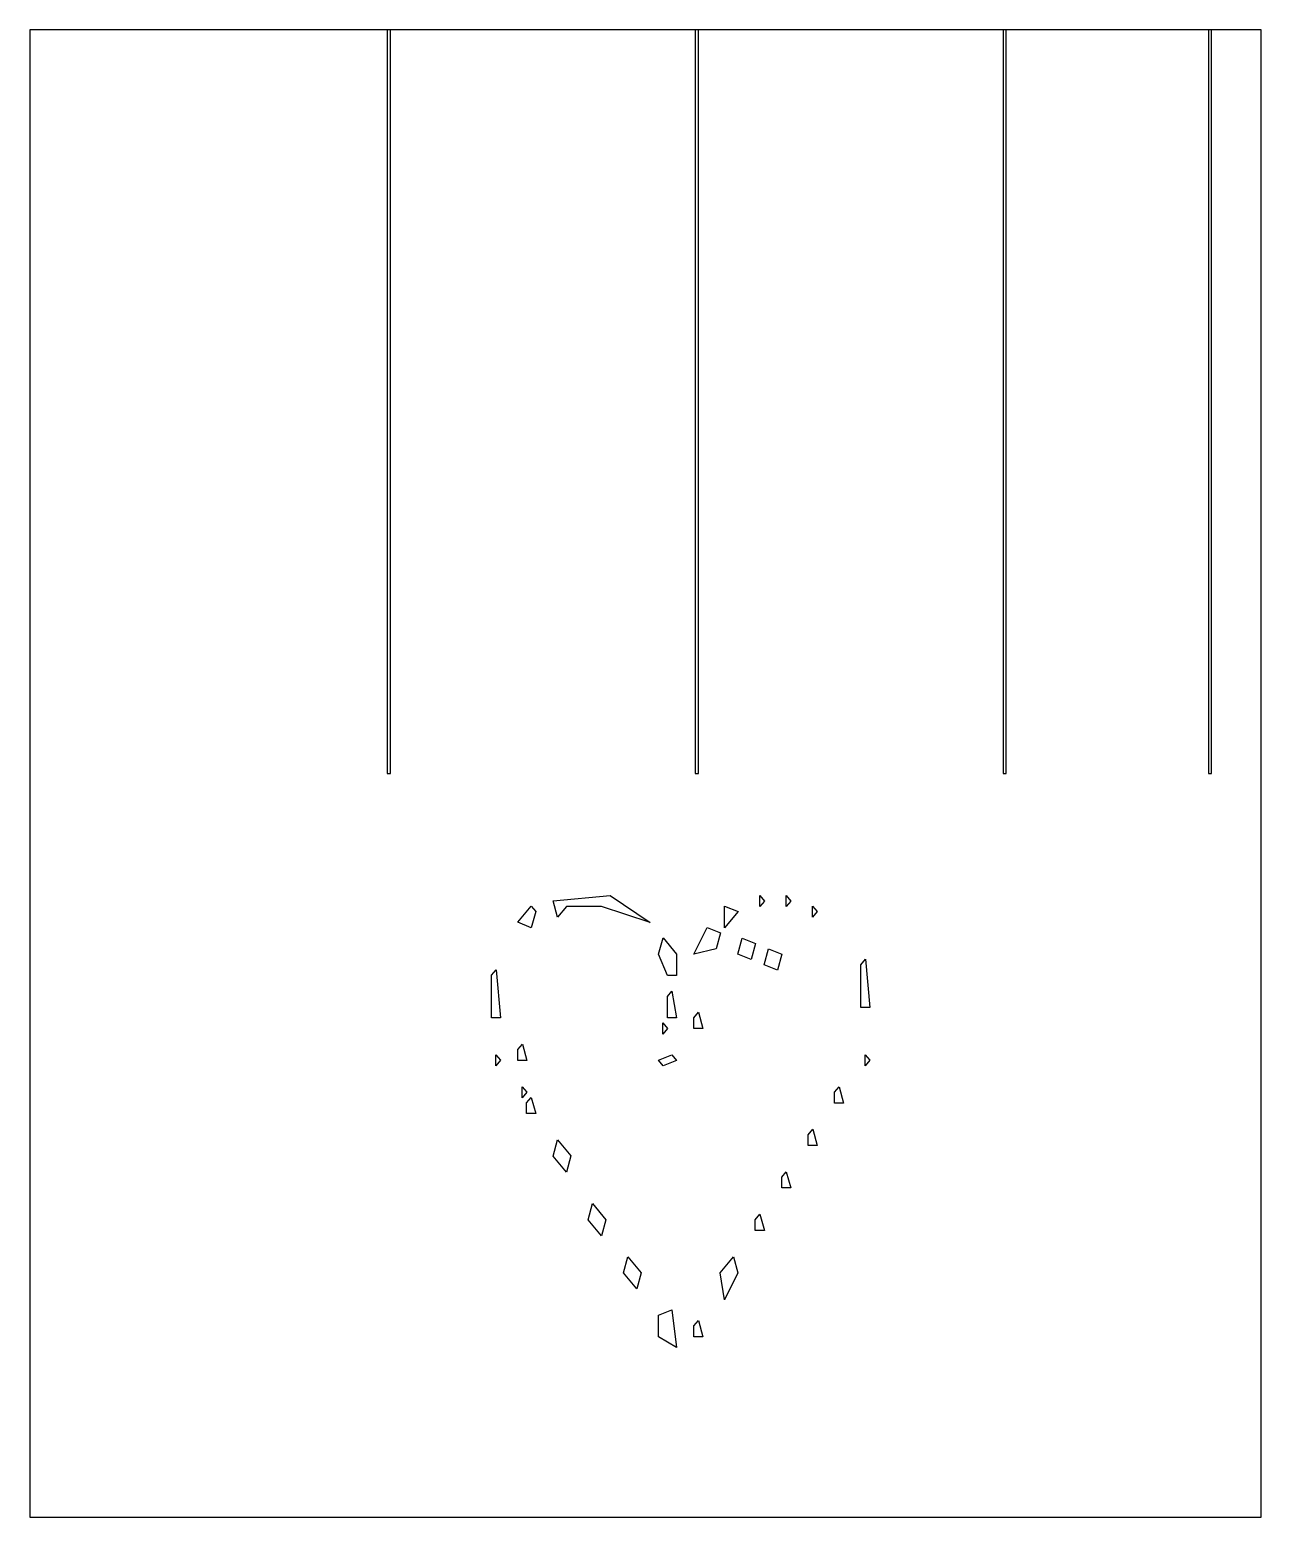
# Model space of a CAD drawing. Header units: millimetres. Extents: x 0 to 1200, y 0 to 1450.
import ezdxf

# ---------------------------------------------------------------- set-up
doc = ezdxf.new("R2010")
doc.units = ezdxf.units.MM
for name, color, linetype in [('OUTLINE', 5, 'Continuous'), ('PIECE', 3, 'Continuous'), ('SLOT', 1, 'Continuous')]:
    doc.layers.add(name, color=color, linetype=linetype)

msp = doc.modelspace()

# ---------------------------------------------------------------- linework, layer by layer
at = {"layer": 'OUTLINE'}
msp.add_lwpolyline([(0, 0), (1200, 0), (1200, 1450), (0, 1450), (0, 0)], close=True, dxfattribs=at)
at = {"layer": 'PIECE'}
for points in [[(493, 590.4), (488.6, 574.7), (475.6, 580), (488.6, 595.7), (493, 590.4)], [(604.7, 579.8), (604.7, 579.8), (557.1, 595.4), (522.9, 595.4), (514.2, 585), (509.9, 600.8), (565.7, 606), (604.7, 579.8)], [(690.2, 590.4), (677, 574.5), (677, 595.7), (690.2, 590.4)], [(711.3, 595.3), (711.3, 606.2), (715.8, 600.7), (711.3, 595.3)], [(741.6, 600.7), (737, 595.3), (737, 606.2), (741.6, 600.7)], [(762.8, 595.8), (767.3, 590.4), (762.8, 584.9), (762.8, 595.8)], [(647, 548.8), (660, 574.9), (673, 569.7), (668.7, 554), (647, 548.8)], [(621.4, 528.1), (612.8, 548.9), (617.1, 564.7), (630.1, 549), (630.1, 528.1), (621.4, 528.1)], [(702.9, 543.6), (689.9, 548.9), (694.2, 564.6), (707.3, 559.3), (702.9, 543.6)], [(719.9, 554.2), (733, 549), (728.6, 533.3), (715.6, 538.5), (719.9, 554.2)], [(818.7, 497), (809.9, 497), (809.9, 538.6), (814.4, 544), (818.7, 497)], [(449.9, 528.3), (454.4, 533.6), (458.7, 486.7), (449.9, 486.7), (449.9, 528.3)], [(621.3, 486.7), (621.3, 507.5), (625.8, 512.9), (630.1, 486.7), (621.3, 486.7)], [(617, 471), (617, 481.9), (621.6, 476.4), (617, 471)], [(651.5, 492.2), (655.8, 476.3), (647, 476.3), (647, 486.8), (651.5, 492.2)], [(458.7, 445.4), (454.2, 439.9), (454.2, 450.8), (458.7, 445.4)], [(475.6, 445.3), (475.6, 455.8), (480, 461.1), (484.4, 445.3), (475.6, 445.3)], [(617.1, 440.1), (612.7, 445.4), (625.7, 450.7), (630.2, 445.3), (617.1, 440.1)], [(814.2, 439.9), (814.2, 450.8), (818.7, 445.4), (814.2, 439.9)], [(479.9, 408.8), (479.9, 419.7), (484.4, 414.3), (479.9, 408.8)], [(484.2, 404), (488.6, 409.3), (493, 393.5), (484.2, 393.5), (484.2, 404)], [(784.2, 414.3), (788.6, 419.7), (793, 403.8), (784.2, 403.8), (784.2, 414.3)], [(758.5, 372.9), (762.9, 378.2), (767.3, 362.4), (758.5, 362.4), (758.5, 372.9)], [(514.2, 367.9), (527.3, 352.2), (522.9, 336.4), (509.9, 352.1), (514.2, 367.9)], [(732.8, 331.5), (737.2, 336.8), (741.6, 321), (732.8, 321), (732.8, 331.5)], [(548.5, 305.7), (561.5, 290), (557.2, 274.3), (544.2, 290), (548.5, 305.7)], [(707, 290), (711.5, 295.4), (715.8, 279.5), (707, 279.5), (707, 290)], [(582.8, 254), (595.8, 238.2), (591.5, 222.5), (578.5, 238.2), (582.8, 254)], [(685.8, 254), (690.1, 238.2), (677.1, 212), (672.8, 238.2), (685.8, 254)], [(612.8, 196.9), (625.8, 202.1), (630.1, 165.5), (612.8, 176), (612.8, 196.9)], [(647, 186.5), (651.5, 191.8), (655.8, 176), (647, 176), (647, 186.5)]]:
    msp.add_lwpolyline(points, close=True, dxfattribs=at)
at = {"layer": 'SLOT'}
for points in [[(348.4, 725), (351.5, 725), (351.5, 1450), (348.4, 1450), (348.4, 725)], [(648.4, 725), (651.6, 725), (651.6, 1450), (648.4, 1450), (648.4, 725)], [(948.4, 725), (951.5, 725), (951.5, 1450), (948.4, 1450), (948.4, 725)], [(1148.5, 725), (1151.5, 725), (1151.5, 1450), (1148.5, 1450), (1148.5, 725)]]:
    msp.add_lwpolyline(points, close=True, dxfattribs=at)

doc.saveas('drawing.dxf')
